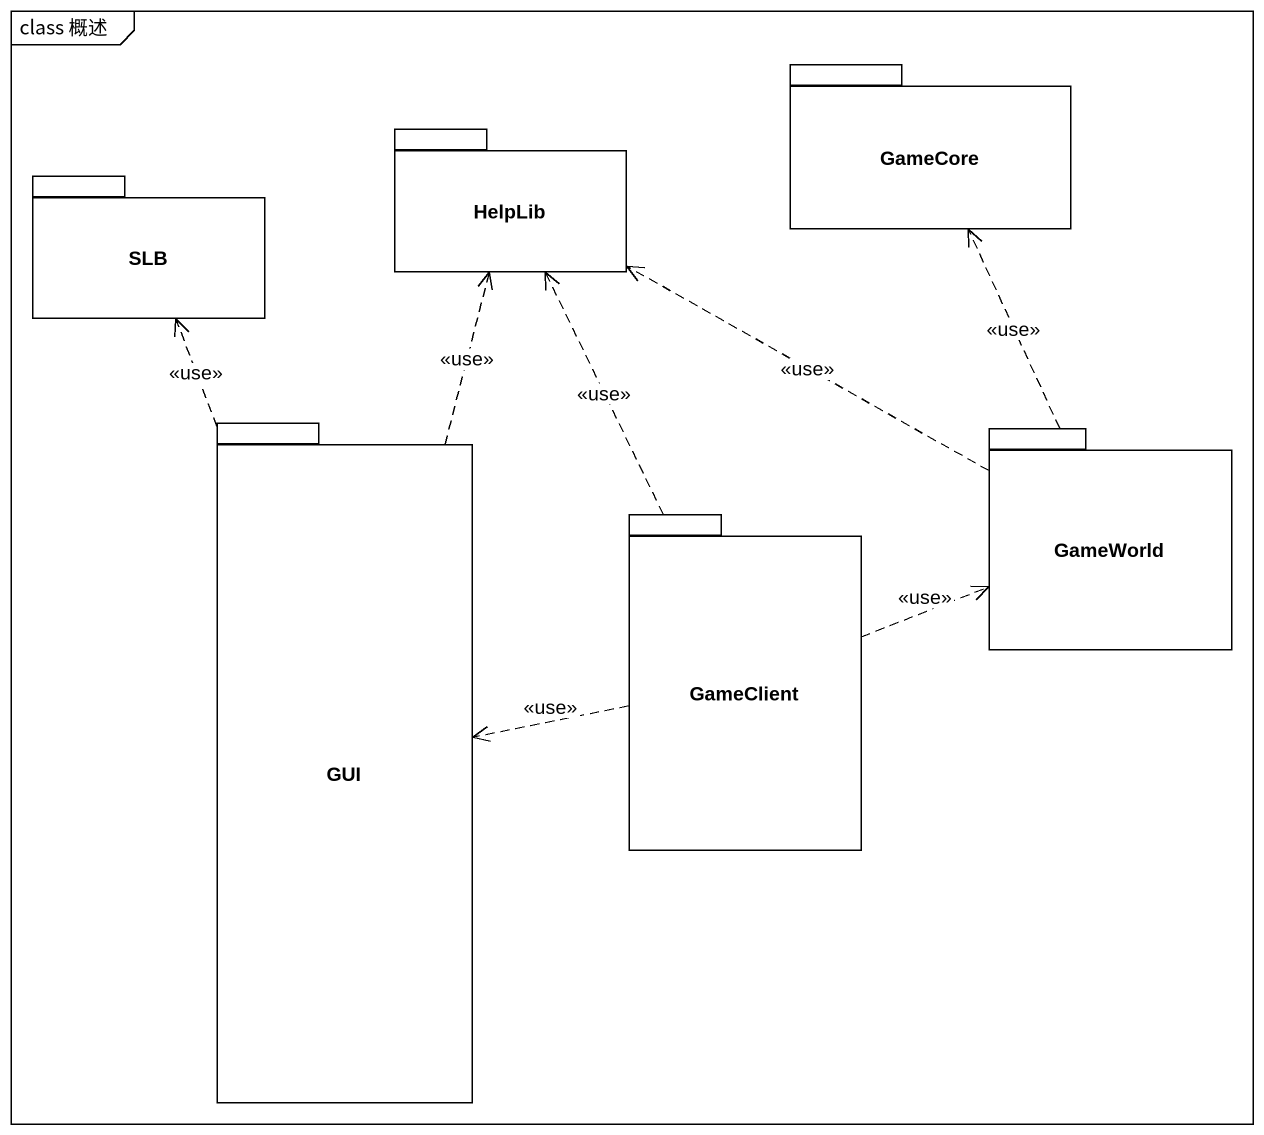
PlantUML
@startuml
mainframe class 概述
package GameCore {
}
package HelpLib {
}
package SLB {
}
package GUI {
}
package GameWorld {
}
package GameClient {
}
GUI .up.> HelpLib : <<use>>
GUI .up.> SLB : <<use>>
GameWorld .up.> GameCore : <<use>>
GameWorld .left.> HelpLib : <<use>>
GameClient .up.> HelpLib : <<use>>
GameClient .left.> GUI : <<use>>
GameClient .right.> GameWorld : <<use>>
@enduml
